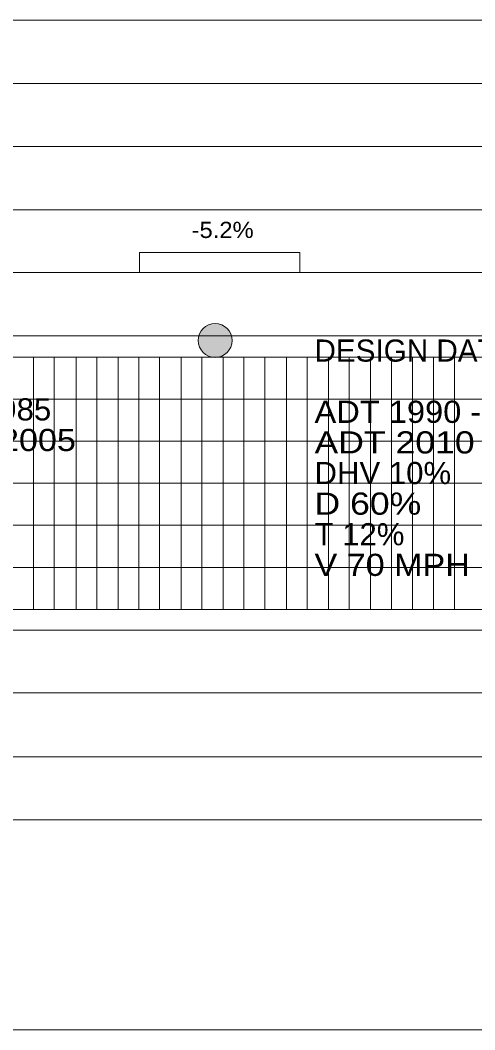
# Model space of a CAD drawing. Extents: x 321778.4 to 321800.1, y 217573.5 to 217590.
# Drawn here: x 321785.992 to 321788.172, y 217573.725 to 217578.566 of the extents above; entities that cross this region are included whole.
import ezdxf

# ---------------------------------------------------------------- set-up
doc = ezdxf.new("R2010")
doc.units = 0
doc.header["$LTSCALE"] = 0.04
doc.layers.add('1', color=7, linetype='Continuous', lineweight=13)

msp = doc.modelspace()

# ---------------------------------------------------------------- hatches: boundary and pattern name
at = {"layer": '1'}
msp.add_hatch(color=256, dxfattribs=at).paths.add_polyline_path([(321787.0083, 217577.0307, 1), (321786.8454, 217577.0307, 1)])

# ---------------------------------------------------------------- linework, layer by layer
for p, q in [((321778.3647, 217578.5663), (321800.0876, 217578.5663)), ((321778.3647, 217578.2632), (321800.0876, 217578.2632)), ((321779.3519, 217577.9599), (321800.0876, 217577.9599)), ((321778.3647, 217577.6568), (321800.0876, 217577.6568)), ((321786.5638, 217577.4522), (321786.5638, 217577.356)), ((321778.3647, 217577.356), (321800.0876, 217577.356)), ((321778.3647, 217577.0528), (321800.0876, 217577.0528)), ((321779.9, 217576.9509), (321800.0876, 217576.9509)), ((321786.056, 217576.9509), (321786.056, 217575.7406)), ((321786.1554, 217576.9509), (321786.1554, 217575.7406)), ((321786.2597, 217576.9509), (321786.2597, 217575.7406)), ((321786.3592, 217576.9509), (321786.3592, 217575.7406)), ((321786.4611, 217576.9509), (321786.4611, 217575.7406)), ((321786.5605, 217576.9509), (321786.5605, 217575.7406)), ((321786.6599, 217576.9509), (321786.6599, 217575.7406)), ((321786.7642, 217576.9509), (321786.7642, 217575.7406)), ((321786.8636, 217576.9509), (321786.8636, 217575.7406)), ((321786.9656, 217576.9509), (321786.9656, 217575.7406)), ((321787.065, 217576.9509), (321787.065, 217575.7406)), ((321787.1645, 217576.9509), (321787.1645, 217575.7406)), ((321787.2687, 217576.9509), (321787.2687, 217575.7406)), ((321787.3682, 217576.9509), (321787.3682, 217575.7406)), ((321787.47, 217576.9509), (321787.47, 217575.7406)), ((321787.5695, 217576.9509), (321787.5695, 217575.7406)), ((321787.6714, 217576.9509), (321787.6714, 217575.7406)), ((321787.7733, 217576.9509), (321787.7733, 217575.7406)), ((321787.8727, 217576.9509), (321787.8727, 217575.7406)), ((321787.9745, 217576.9509), (321787.9745, 217575.7406)), ((321788.074, 217576.9509), (321788.074, 217575.7406)), ((321779.9, 217576.7496), (321800.0876, 217576.7496)), ((321779.9, 217576.5483), (321800.0876, 217576.5483)), ((321779.9, 217576.347), (321800.0876, 217576.347)), ((321779.9, 217576.1456), (321800.0876, 217576.1456)), ((321779.9, 217575.9419), (321800.0876, 217575.9419)), ((321779.9, 217575.7406), (321800.0876, 217575.7406)), ((321779.9, 217575.3404), (321800.0876, 217575.3404)), ((321779.9, 217575.0347), (321800.0876, 217575.0347)), ((321778.3647, 217574.7316), (321800.0876, 217574.7316)), ((321778.3647, 217573.725), (321800.0876, 217573.725))]:
    msp.add_line(p, q, dxfattribs=at)
for points in [[(321786.5638, 217577.4522), (321787.3328, 217577.4522), (321787.3328, 217577.356)], [(321778.3647, 217575.6411), (321782.0806, 217575.6411), (321800.0876, 217575.6411)]]:
    msp.add_lwpolyline(points, dxfattribs=at)
msp.add_circle((321786.9268, 217577.0307), 0.0814, dxfattribs=at)

# ---------------------------------------------------------------- texts
for s, height, width, p in [('-5.2%', 0.0775, 1.1, (321786.8139, 217577.5219)), ('ADT 16,600 -17,400 1985', 0.1063, 1.05, (321784.4229, 217576.647)), ('ADT 1990 - 17,400', 0.1063, 1.1, (321787.4034, 217576.6353)), ('ADT 26,800-29,900 2005', 0.1063, 1.15, (321784.4229, 217576.5002)), ('ADT 2010 - 30,000', 0.1063, 1.2, (321787.4034, 217576.4886)), ('DHV 10% ', 0.1063, 1.05, (321787.4034, 217576.3418)), ('D 60% ', 0.1063, 1.2, (321787.4034, 217576.195)), ('T 12%', 0.1063, 1.05, (321787.4034, 217576.0482)), ('V 70 MPH', 0.1063, 1.15, (321787.4034, 217575.9014))]:
    msp.add_text(s, height=height, dxfattribs=dict(at, width=width)).set_placement(p)
msp.add_text('DESIGN DATA', height=0.1063, dxfattribs=at).set_placement((321787.4034, 217576.9289))

doc.saveas('drawing.dxf')
